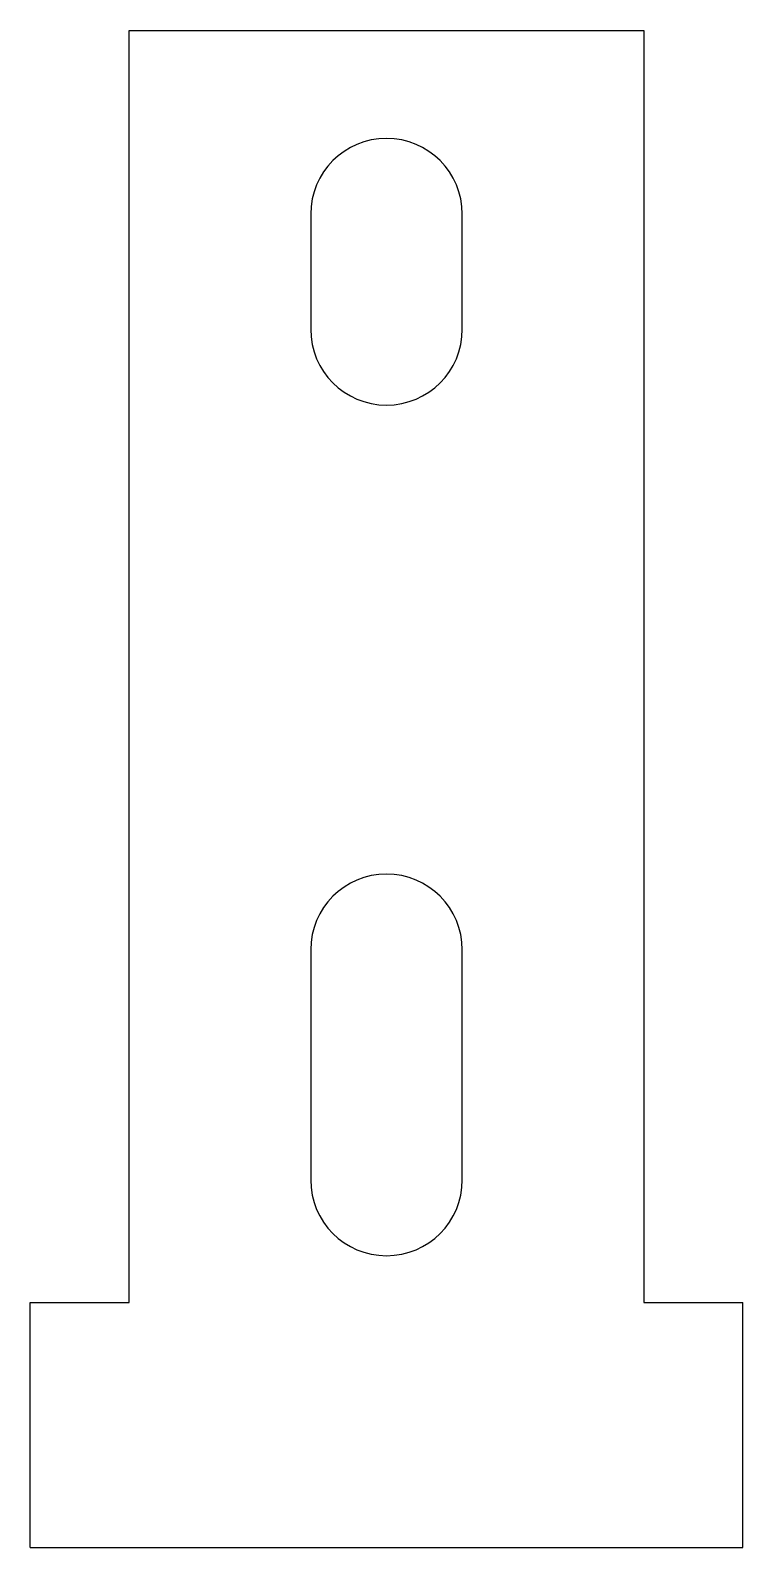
# Model space of a CAD drawing. Header units: millimetres. Extents: x -7.8 to 7.8, y 0 to 33.
import ezdxf

# ---------------------------------------------------------------- set-up
doc = ezdxf.new("R2010")
doc.units = ezdxf.units.MM
doc.layers.add('Sketch', color=7, linetype='CONTINUOUS')

msp = doc.modelspace()

# ---------------------------------------------------------------- linework, layer by layer
at = {"layer": 'Sketch'}
for p, q in [((-5.6, 33), (5.6, 33)), ((-5.6, 5.33), (-5.6, 33)), ((5.6, 33), (5.6, 5.33)), ((-1.65, 29), (-1.65, 26.5)), ((1.65, 26.5), (1.65, 29)), ((-1.65, 13), (-1.65, 8)), ((1.65, 8), (1.65, 13)), ((-7.75, 0), (-7.75, 5.33)), ((-7.75, 5.33), (-5.6, 5.33)), ((5.6, 5.33), (7.75, 5.33)), ((7.75, 0), (7.75, 5.33)), ((-7.75, 0), (7.75, 0))]:
    msp.add_line(p, q, dxfattribs=at)
for centre, start, end in [((0, 29), 0, 180), ((0, 26.5), -180, 0), ((0, 13), 0, 180), ((0, 8), 180, 0)]:
    msp.add_arc(centre, 1.65, start, end, dxfattribs=at)

doc.saveas('drawing.dxf')
